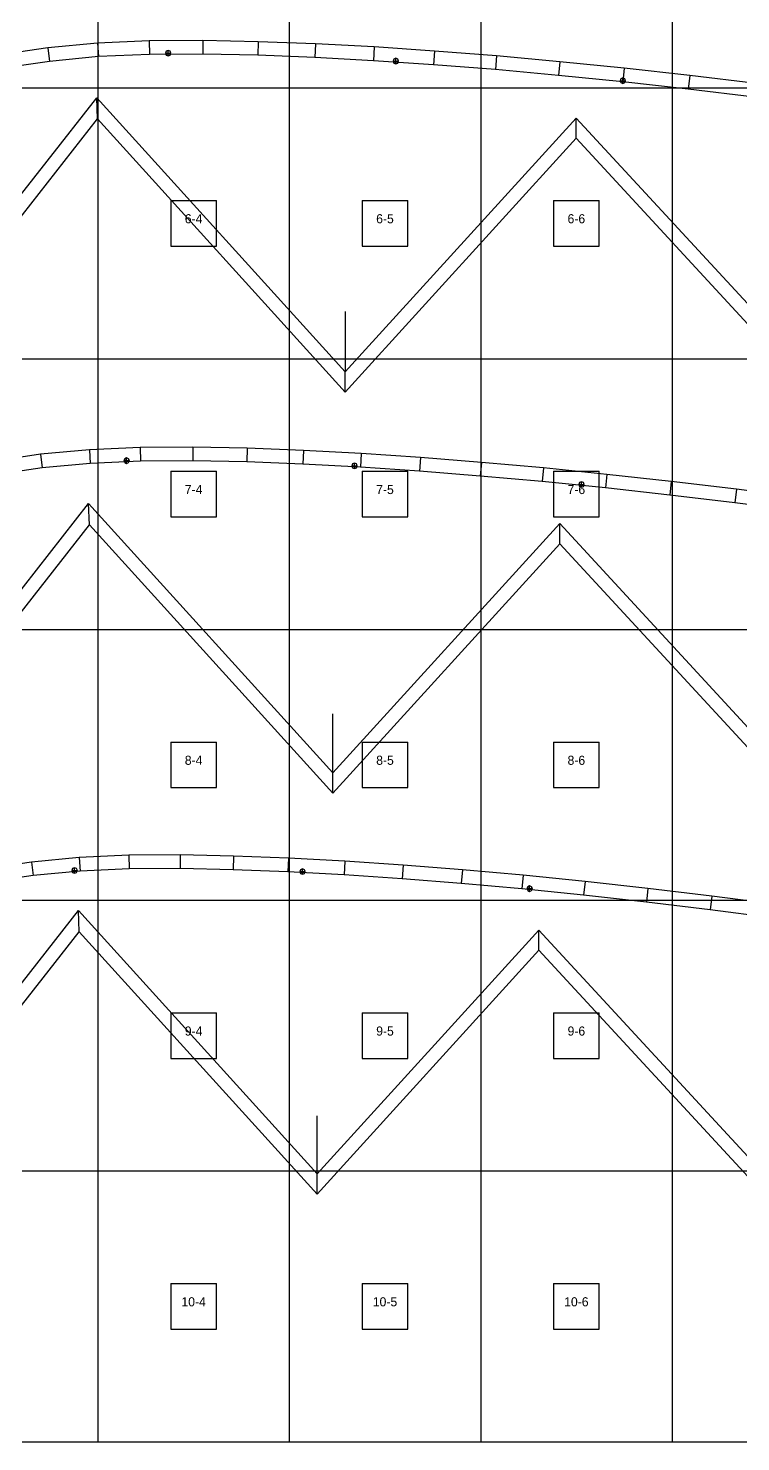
# Model space of a CAD drawing. Header units: metres. Extents: x -237 to 2940, y -2970 to 0.
# Drawn here: x 554 to 1335, y -2970 to -1420 of the extents above; entities that cross this region are included whole.
import ezdxf
from ezdxf.enums import TextEntityAlignment as Align

# ---------------------------------------------------------------- set-up
doc = ezdxf.new("R2010")
doc.units = ezdxf.units.M
doc.layers.add('default', color=7, linetype='Continuous')
doc.layers.add('TEXTLAYER', color=7, linetype='Continuous')

msp = doc.modelspace()

# ---------------------------------------------------------------- linework, layer by layer
at = {"color": 9}
for p, q in [((630, -1188), (630, -1485)), ((630, -1188), (630, -1485)), ((840, -1188), (840, -1485)), ((840, -1188), (840, -1485)), ((1050, -1188), (1050, -1485)), ((1050, -1188), (1050, -1485)), ((1260, -1188), (1260, -1485)), ((1260, -1188), (1260, -1485)), ((420, -1485), (630, -1485)), ((420, -1485), (630, -1485)), ((630, -1485), (840, -1485)), ((630, -1485), (630, -1782)), ((630, -1485), (840, -1485)), ((630, -1485), (630, -1782)), ((840, -1485), (1050, -1485)), ((840, -1485), (840, -1782)), ((840, -1485), (1050, -1485)), ((840, -1485), (840, -1782)), ((1050, -1485), (1260, -1485)), ((1050, -1485), (1050, -1782)), ((1050, -1485), (1260, -1485)), ((1050, -1485), (1050, -1782)), ((1260, -1485), (1470, -1485)), ((1260, -1485), (1260, -1782)), ((1260, -1485), (1470, -1485)), ((1260, -1485), (1260, -1782)), ((710, -1608.5), (760, -1608.5)), ((710, -1608.5), (710, -1658.5)), ((760, -1658.5), (760, -1608.5)), ((920, -1608.5), (970, -1608.5)), ((920, -1608.5), (920, -1658.5)), ((970, -1658.5), (970, -1608.5)), ((1130, -1608.5), (1180, -1608.5)), ((1130, -1608.5), (1130, -1658.5)), ((1180, -1658.5), (1180, -1608.5)), ((710, -1658.5), (760, -1658.5)), ((920, -1658.5), (970, -1658.5)), ((1130, -1658.5), (1180, -1658.5)), ((420, -1782), (630, -1782)), ((420, -1782), (630, -1782)), ((630, -1782), (840, -1782)), ((630, -1782), (630, -2079)), ((630, -1782), (840, -1782)), ((630, -1782), (630, -2079)), ((840, -1782), (1050, -1782)), ((840, -1782), (840, -2079)), ((840, -1782), (1050, -1782)), ((840, -1782), (840, -2079)), ((1050, -1782), (1260, -1782)), ((1050, -1782), (1050, -2079)), ((1050, -1782), (1260, -1782)), ((1050, -1782), (1050, -2079)), ((1260, -1782), (1470, -1782)), ((1260, -1782), (1260, -2079)), ((1260, -1782), (1470, -1782)), ((1260, -1782), (1260, -2079)), ((710, -1905.5), (760, -1905.5)), ((710, -1905.5), (710, -1955.5)), ((760, -1955.5), (760, -1905.5)), ((920, -1905.5), (970, -1905.5)), ((920, -1905.5), (920, -1955.5)), ((970, -1955.5), (970, -1905.5)), ((1130, -1905.5), (1180, -1905.5)), ((1130, -1905.5), (1130, -1955.5)), ((1180, -1955.5), (1180, -1905.5)), ((710, -1955.5), (760, -1955.5)), ((920, -1955.5), (970, -1955.5)), ((1130, -1955.5), (1180, -1955.5)), ((420, -2079), (630, -2079)), ((420, -2079), (630, -2079)), ((630, -2079), (840, -2079)), ((630, -2079), (630, -2376)), ((630, -2079), (840, -2079)), ((630, -2079), (630, -2376)), ((840, -2079), (1050, -2079)), ((840, -2079), (840, -2376)), ((840, -2079), (1050, -2079)), ((840, -2079), (840, -2376)), ((1050, -2079), (1260, -2079)), ((1050, -2079), (1050, -2376)), ((1050, -2079), (1260, -2079)), ((1050, -2079), (1050, -2376)), ((1260, -2079), (1470, -2079)), ((1260, -2079), (1260, -2376)), ((1260, -2079), (1470, -2079)), ((1260, -2079), (1260, -2376)), ((710, -2202.5), (760, -2202.5)), ((710, -2202.5), (710, -2252.5)), ((760, -2252.5), (760, -2202.5)), ((920, -2202.5), (970, -2202.5)), ((920, -2202.5), (920, -2252.5)), ((970, -2252.5), (970, -2202.5)), ((1130, -2202.5), (1180, -2202.5)), ((1130, -2202.5), (1130, -2252.5)), ((1180, -2252.5), (1180, -2202.5)), ((710, -2252.5), (760, -2252.5)), ((920, -2252.5), (970, -2252.5)), ((1130, -2252.5), (1180, -2252.5)), ((420, -2376), (630, -2376)), ((420, -2376), (630, -2376)), ((630, -2376), (840, -2376)), ((630, -2376), (630, -2673)), ((630, -2376), (840, -2376)), ((630, -2376), (630, -2673)), ((840, -2376), (1050, -2376)), ((840, -2376), (840, -2673)), ((840, -2376), (1050, -2376)), ((840, -2376), (840, -2673)), ((1050, -2376), (1260, -2376)), ((1050, -2376), (1050, -2673)), ((1050, -2376), (1260, -2376)), ((1050, -2376), (1050, -2673)), ((1260, -2376), (1470, -2376)), ((1260, -2376), (1260, -2673)), ((1260, -2376), (1470, -2376)), ((1260, -2376), (1260, -2673)), ((710, -2499.5), (760, -2499.5)), ((710, -2499.5), (710, -2549.5)), ((760, -2549.5), (760, -2499.5)), ((920, -2499.5), (970, -2499.5)), ((920, -2499.5), (920, -2549.5)), ((970, -2549.5), (970, -2499.5)), ((1130, -2499.5), (1180, -2499.5)), ((1130, -2499.5), (1130, -2549.5)), ((1180, -2549.5), (1180, -2499.5)), ((710, -2549.5), (760, -2549.5)), ((920, -2549.5), (970, -2549.5)), ((1130, -2549.5), (1180, -2549.5)), ((420, -2673), (630, -2673)), ((420, -2673), (630, -2673)), ((630, -2673), (840, -2673)), ((630, -2673), (630, -2970)), ((630, -2673), (840, -2673)), ((630, -2673), (630, -2970)), ((840, -2673), (1050, -2673)), ((840, -2673), (840, -2970)), ((840, -2673), (1050, -2673)), ((840, -2673), (840, -2970)), ((1050, -2673), (1260, -2673)), ((1050, -2673), (1050, -2970)), ((1050, -2673), (1260, -2673)), ((1050, -2673), (1050, -2970)), ((1260, -2673), (1470, -2673)), ((1260, -2673), (1260, -2970)), ((1260, -2673), (1470, -2673)), ((1260, -2673), (1260, -2970)), ((710, -2796.5), (760, -2796.5)), ((710, -2796.5), (710, -2846.5)), ((760, -2846.5), (760, -2796.5)), ((920, -2796.5), (970, -2796.5)), ((920, -2796.5), (920, -2846.5)), ((970, -2846.5), (970, -2796.5)), ((1130, -2796.5), (1180, -2796.5)), ((1130, -2796.5), (1130, -2846.5)), ((1180, -2846.5), (1180, -2796.5)), ((710, -2846.5), (760, -2846.5)), ((920, -2846.5), (970, -2846.5)), ((1130, -2846.5), (1180, -2846.5)), ((420, -2970), (630, -2970)), ((630, -2970), (840, -2970)), ((840, -2970), (1050, -2970)), ((1050, -2970), (1260, -2970)), ((1260, -2970), (1470, -2970))]:
    msp.add_line(p, q, dxfattribs=at)
at = {"layer": 'default', "color": 7, "linetype": 'Continuous'}
for p, q in [((575, -1441), (523, -1448.7)), ((629.5, -1435.8), (575, -1441)), ((575, -1441), (576.8, -1455.9)), ((686.3, -1433.2), (629.5, -1435.8)), ((629.5, -1435.8), (630.6, -1450.7)), ((745.1, -1432.9), (686.3, -1433.2)), ((686.3, -1433.2), (686.6, -1448.2)), ((745.1, -1432.9), (745, -1447.9)), ((805.9, -1434.3), (745.1, -1432.9)), ((805.9, -1434.3), (805.4, -1449.2)), ((868.6, -1436.7), (805.9, -1434.3)), ((868.6, -1436.7), (867.9, -1451.7)), ((933.2, -1440.1), (868.6, -1436.7)), ((933.2, -1440.1), (932.3, -1455.1)), ((999.5, -1444.5), (933.2, -1440.1)), ((576.8, -1455.9), (525.6, -1463.5)), ((630.6, -1450.7), (576.8, -1455.9)), ((686.6, -1448.2), (630.6, -1450.7)), ((745, -1447.9), (686.6, -1448.2)), ((704.9, -1444.8), (704, -1446.9)), ((704, -1446.9), (704.9, -1449)), ((704, -1446.9), (710, -1446.9)), ((707, -1443.9), (704.9, -1444.8)), ((704.9, -1449), (707, -1449.9)), ((709.2, -1444.8), (707, -1443.9)), ((707, -1449.9), (707, -1443.9)), ((707, -1449.9), (709.2, -1449)), ((710, -1446.9), (709.2, -1444.8)), ((709.2, -1449), (710, -1446.9)), ((805.4, -1449.2), (745, -1447.9)), ((867.9, -1451.7), (805.4, -1449.2)), ((932.3, -1455.1), (867.9, -1451.7)), ((998.4, -1459.5), (932.3, -1455.1)), ((954.8, -1453.4), (953.9, -1455.5)), ((953.9, -1455.5), (954.8, -1457.7)), ((953.9, -1455.5), (959.9, -1455.5)), ((956.9, -1452.5), (954.8, -1453.4)), ((959, -1453.4), (956.9, -1452.5)), ((956.9, -1458.5), (956.9, -1452.5)), ((959.9, -1455.5), (959, -1453.4)), ((959, -1457.7), (959.9, -1455.5)), ((999.5, -1444.5), (998.4, -1459.5)), ((1067.4, -1449.9), (999.5, -1444.5)), ((1067.4, -1449.9), (1066.1, -1464.9)), ((1136.8, -1456.2), (1067.4, -1449.9)), ((1136.8, -1456.2), (1135.4, -1471.2)), ((1207.6, -1463.4), (1136.8, -1456.2)), ((954.8, -1457.7), (956.9, -1458.5)), ((956.9, -1458.5), (959, -1457.7)), ((1066.1, -1464.9), (998.4, -1459.5)), ((1135.4, -1471.2), (1066.1, -1464.9)), ((1206, -1478.3), (1135.4, -1471.2)), ((1207.6, -1463.4), (1206, -1478.3)), ((1279.4, -1471.3), (1207.6, -1463.4)), ((1279.4, -1471.3), (1277.7, -1486.2)), ((1352.4, -1480.1), (1279.4, -1471.3)), ((1203.9, -1474.9), (1203, -1477.1)), ((1203, -1477.1), (1203.9, -1479.2)), ((1203, -1477.1), (1209, -1477.1)), ((1206, -1474.1), (1203.9, -1474.9)), ((1203.9, -1479.2), (1206, -1480.1)), ((1208.1, -1474.9), (1206, -1474.1)), ((1206, -1480.1), (1206, -1474.1)), ((1277.7, -1486.2), (1206, -1478.3)), ((1206, -1480.1), (1208.1, -1479.2)), ((1209, -1477.1), (1208.1, -1474.9)), ((1208.1, -1479.2), (1209, -1477.1)), ((1350.5, -1495), (1277.7, -1486.2)), ((380.8, -1811.9), (628.7, -1495.8)), ((628.7, -1495.8), (901.4, -1796.4)), ((629.5, -1519), (628.7, -1495.8)), ((390.2, -1824.3), (629.5, -1519)), ((629.5, -1519), (901.4, -1818.7)), ((901.4, -1796.4), (1154.9, -1518)), ((1154.9, -1518), (1438.2, -1825.1)), ((1154.9, -1540.2), (1154.9, -1518)), ((901.4, -1818.7), (1154.9, -1540.2)), ((1154.9, -1540.2), (1435.6, -1844.5)), ((901.6, -1796.3), (901.6, -1730.3)), ((901.4, -1818.7), (901.4, -1796.4)), ((567.1, -1886.9), (516, -1894.5)), ((620.6, -1881.8), (567.1, -1886.9)), ((567.1, -1886.9), (568.9, -1901.8)), ((676.4, -1879.3), (620.6, -1881.8)), ((620.6, -1881.8), (621.6, -1896.8)), ((661.5, -1890.8), (659.4, -1891.7)), ((663.6, -1891.7), (661.5, -1890.8)), ((661.5, -1896.8), (661.5, -1890.8)), ((734.2, -1879), (676.4, -1879.3)), ((676.4, -1879.3), (676.7, -1894.3)), ((734.2, -1879), (734, -1894)), ((793.9, -1880.3), (734.2, -1879)), ((793.9, -1880.3), (793.4, -1895.3)), ((855.5, -1882.7), (793.9, -1880.3)), ((855.5, -1882.7), (854.8, -1897.7)), ((919, -1886.1), (855.5, -1882.7)), ((919, -1886.1), (918.1, -1901.1)), ((984.1, -1890.4), (919, -1886.1)), ((984.1, -1890.4), (983, -1905.4)), ((1050.8, -1895.7), (984.1, -1890.4)), ((568.9, -1901.8), (518.6, -1909.3)), ((621.6, -1896.8), (568.9, -1901.8)), ((676.7, -1894.3), (621.6, -1896.8)), ((659.4, -1891.7), (658.5, -1893.8)), ((658.5, -1893.8), (659.4, -1895.9)), ((658.5, -1893.8), (664.5, -1893.8)), ((659.4, -1895.9), (661.5, -1896.8)), ((661.5, -1896.8), (663.6, -1895.9)), ((664.5, -1893.8), (663.6, -1891.7)), ((663.6, -1895.9), (664.5, -1893.8)), ((734, -1894), (676.7, -1894.3)), ((793.4, -1895.3), (734, -1894)), ((854.8, -1897.7), (793.4, -1895.3)), ((918.1, -1901.1), (854.8, -1897.7)), ((909.4, -1897.4), (908.5, -1899.5)), ((908.5, -1899.5), (909.4, -1901.6)), ((908.5, -1899.5), (914.5, -1899.5)), ((911.5, -1896.5), (909.4, -1897.4)), ((909.4, -1901.6), (911.5, -1902.5)), ((913.6, -1897.4), (911.5, -1896.5)), ((911.5, -1902.5), (911.5, -1896.5)), ((911.5, -1902.5), (913.6, -1901.6)), ((914.5, -1899.5), (913.6, -1897.4)), ((913.6, -1901.6), (914.5, -1899.5)), ((983, -1905.4), (918.1, -1901.1)), ((1049.6, -1910.7), (983, -1905.4)), ((1050.8, -1895.7), (1049.6, -1910.7)), ((1119, -1901.9), (1050.8, -1895.7)), ((1119, -1901.9), (1117.6, -1916.8)), ((1188.5, -1908.9), (1119, -1901.9)), ((1117.6, -1916.8), (1049.6, -1910.7)), ((1186.9, -1923.8), (1117.6, -1916.8)), ((1158.6, -1917.8), (1157.7, -1920)), ((1157.7, -1920), (1158.6, -1922.1)), ((1157.7, -1920), (1163.7, -1920)), ((1160.7, -1917), (1158.6, -1917.8)), ((1158.6, -1922.1), (1160.7, -1923)), ((1162.8, -1917.8), (1160.7, -1917)), ((1160.7, -1923), (1160.7, -1917)), ((1160.7, -1923), (1162.8, -1922.1)), ((1163.7, -1920), (1162.8, -1917.8)), ((1162.8, -1922.1), (1163.7, -1920)), ((1188.5, -1908.9), (1186.9, -1923.8)), ((1259.1, -1916.7), (1188.5, -1908.9)), ((1259.1, -1916.7), (1257.4, -1931.6)), ((1330.8, -1925.3), (1259.1, -1916.7)), ((1257.4, -1931.6), (1186.9, -1923.8)), ((1328.9, -1940.2), (1257.4, -1931.6)), ((1330.8, -1925.3), (1328.9, -1940.2)), ((1403.3, -1934.7), (1330.8, -1925.3)), ((376.3, -2251.6), (619.8, -1941)), ((619.8, -1941), (887.7, -2236.3)), ((620.7, -1964.3), (619.8, -1941)), ((1401.3, -1949.5), (1328.9, -1940.2)), ((385.7, -2263.9), (620.7, -1964.3)), ((620.7, -1964.3), (887.7, -2258.7)), ((887.7, -2236.3), (1136.7, -1962.9)), ((1136.7, -1962.9), (1415, -2264.6)), ((1136.8, -1985.1), (1136.7, -1962.9)), ((887.7, -2258.7), (1136.8, -1985.1)), ((1136.8, -1985.1), (1412.5, -2283.9)), ((887.9, -2236.2), (887.9, -2171.4)), ((887.7, -2258.7), (887.7, -2236.3)), ((557.1, -2334.1), (507.1, -2341.5)), ((609.4, -2329.1), (557.1, -2334.1)), ((557.1, -2334.1), (558.9, -2349)), ((604.4, -2340.4), (602.2, -2341.3)), ((606.5, -2341.3), (604.4, -2340.4)), ((604.4, -2346.4), (604.4, -2340.4)), ((663.9, -2326.7), (609.4, -2329.1)), ((609.4, -2329.1), (610.5, -2344.1)), ((720.4, -2326.4), (663.9, -2326.7)), ((663.9, -2326.7), (664.3, -2341.6)), ((720.4, -2326.4), (720.3, -2341.4)), ((778.8, -2327.6), (720.4, -2326.4)), ((778.8, -2327.6), (778.4, -2342.6)), ((839.1, -2330), (778.8, -2327.6)), ((839.1, -2330), (838.4, -2344.9)), ((901.1, -2333.3), (839.1, -2330)), ((901.1, -2333.3), (900.2, -2348.3)), ((964.8, -2337.5), (901.1, -2333.3)), ((964.8, -2337.5), (963.7, -2352.5)), ((1030, -2342.7), (964.8, -2337.5)), ((558.9, -2349), (509.7, -2356.3)), ((610.5, -2344.1), (558.9, -2349)), ((602.2, -2341.3), (601.4, -2343.4)), ((601.4, -2343.4), (602.2, -2345.6)), ((601.4, -2343.4), (607.4, -2343.4)), ((602.2, -2345.6), (604.4, -2346.4)), ((604.4, -2346.4), (606.5, -2345.6)), ((607.4, -2343.4), (606.5, -2341.3)), ((606.5, -2345.6), (607.4, -2343.4)), ((664.3, -2341.6), (610.5, -2344.1)), ((720.3, -2341.4), (664.3, -2341.6)), ((778.4, -2342.6), (720.3, -2341.4)), ((838.4, -2344.9), (778.4, -2342.6)), ((900.2, -2348.3), (838.4, -2344.9)), ((852.2, -2342.5), (851.4, -2344.6)), ((851.4, -2344.6), (852.2, -2346.7)), ((851.4, -2344.6), (857.4, -2344.6)), ((854.4, -2341.6), (852.2, -2342.5)), ((852.2, -2346.7), (854.4, -2347.6)), ((856.5, -2342.5), (854.4, -2341.6)), ((854.4, -2347.6), (854.4, -2341.6)), ((854.4, -2347.6), (856.5, -2346.7)), ((857.4, -2344.6), (856.5, -2342.5)), ((856.5, -2346.7), (857.4, -2344.6)), ((963.7, -2352.5), (900.2, -2348.3)), ((1028.7, -2357.6), (963.7, -2352.5)), ((1030, -2342.7), (1028.7, -2357.6)), ((1096.6, -2348.7), (1030, -2342.7)), ((1096.6, -2348.7), (1095.2, -2363.7)), ((1164.6, -2355.6), (1096.6, -2348.7)), ((1164.6, -2355.6), (1163, -2370.5)), ((1233.6, -2363.2), (1164.6, -2355.6)), ((1095.2, -2363.7), (1028.7, -2357.6)), ((1163, -2370.5), (1095.2, -2363.7)), ((1101.6, -2361.2), (1100.7, -2363.3)), ((1100.7, -2363.3), (1101.6, -2365.4)), ((1100.7, -2363.3), (1106.7, -2363.3)), ((1103.7, -2360.3), (1101.6, -2361.2)), ((1101.6, -2365.4), (1103.7, -2366.3)), ((1105.8, -2361.2), (1103.7, -2360.3)), ((1103.7, -2366.3), (1103.7, -2360.3)), ((1103.7, -2366.3), (1105.8, -2365.4)), ((1106.7, -2363.3), (1105.8, -2361.2)), ((1105.8, -2365.4), (1106.7, -2363.3)), ((1231.9, -2378.1), (1163, -2370.5)), ((1233.6, -2363.2), (1231.9, -2378.1)), ((1303.6, -2371.7), (1233.6, -2363.2)), ((1303.6, -2371.7), (1301.8, -2386.5)), ((1374.5, -2380.8), (1303.6, -2371.7)), ((370.6, -2690.9), (608.7, -2387.3)), ((608.7, -2387.3), (870.5, -2676)), ((609.5, -2410.6), (608.7, -2387.3)), ((1301.8, -2386.5), (1231.9, -2378.1)), ((1372.5, -2395.6), (1301.8, -2386.5)), ((380, -2703.2), (609.5, -2410.6)), ((609.5, -2410.6), (870.5, -2698.3)), ((870.5, -2676), (1113.9, -2408.7)), ((1113.9, -2408.7), (1386, -2703.6)), ((1114, -2430.9), (1113.9, -2408.7)), ((870.5, -2698.3), (1114, -2430.9)), ((1114, -2430.9), (1383.4, -2722.9)), ((870.7, -2675.9), (870.7, -2612.5)), ((870.5, -2698.3), (870.5, -2676))]:
    msp.add_line(p, q, dxfattribs=at)

# ---------------------------------------------------------------- texts
at = {"layer": 'TEXTLAYER', "color": 1}
for s, p in [('6-4', (735, -1633.5)), ('6-5', (945, -1633.5)), ('6-6', (1155, -1633.5)), ('7-4', (735, -1930.5)), ('7-5', (945, -1930.5)), ('7-6', (1155, -1930.5)), ('8-4', (735, -2227.5)), ('8-5', (945, -2227.5)), ('8-6', (1155, -2227.5)), ('9-4', (735, -2524.5)), ('9-5', (945, -2524.5)), ('9-6', (1155, -2524.5)), ('10-4', (735, -2821.5)), ('10-5', (945, -2821.5)), ('10-6', (1155, -2821.5))]:
    msp.add_text(s, height=10, dxfattribs=at).set_placement(p, align=Align.CENTER)

doc.saveas('drawing.dxf')
